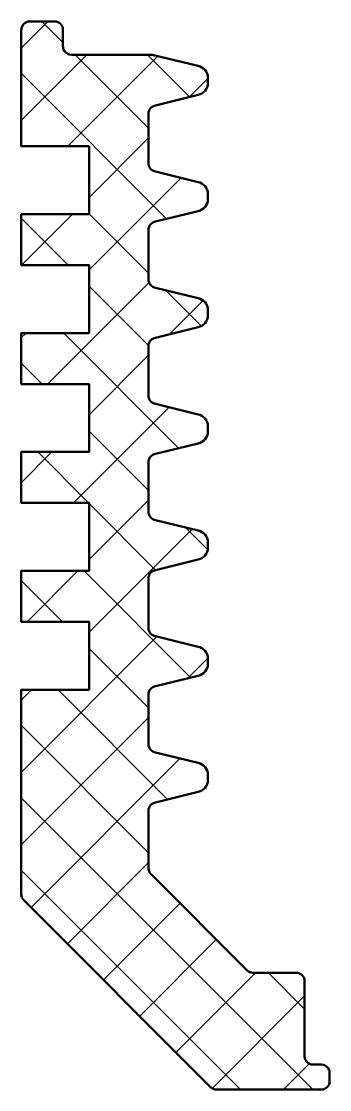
# Model space of a CAD drawing. Extents: x -27 to -8.8, y -3 to 59.9.
import ezdxf

# ---------------------------------------------------------------- set-up
doc = ezdxf.new("R2010")
doc.units = 0
for name, color, linetype, lineweight in [('0S-Alu contour', 7, 'Continuous', 50), ('0S-PT contour', 91, 'Continuous', 50), ('0S-PT hatch', 103, 'Continuous', 25)]:
    doc.layers.add(name, color=color, linetype=linetype, lineweight=lineweight)

# ---------------------------------------------------------------- blocks, each defined once
blk = doc.blocks.new('288429__158C6198_0007_4A9B_A10E_88A4DABE4152_')
at = {"layer": '0S-PT hatch'}
h = blk.add_hatch(dxfattribs=at)
h.set_pattern_fill('ANSI37', color=256, scale=0.95, angle=90, style=0)
edge = h.paths.add_edge_path()
edge.add_line((-26.98, 48.547), (-22.98, 48.547))
edge.add_line((-22.98, 48.547), (-22.98, 52.547))
edge.add_line((-22.98, 52.547), (-26.98, 52.547))
edge.add_line((-26.98, 52.547), (-26.98, 59.41))
edge.add_ellipse((-26.488, 59.41), major_axis=(-0.491, 0), ratio=1, start_angle=270, end_angle=360, ccw=False)
edge.add_line((-26.488, 59.902), (-25.014, 59.902))
edge.add_ellipse((-25.014, 59.41), major_axis=(-0.491, 0), ratio=1, start_angle=180, end_angle=270, ccw=False)
edge.add_line((-24.523, 59.41), (-24.523, 58.428))
edge.add_arc((-24.031, 58.428), 0.491, 180, 270)
edge.add_line((-24.031, 57.936), (-19.385, 57.936))
edge.add_ellipse((-19.385, 57.436), major_axis=(-0.5, 0), ratio=1, start_angle=256.63523, end_angle=270, ccw=False)
edge.add_line((-19.269, 57.923), (-16.558, 57.279))
edge.add_ellipse((-16.68, 56.589), major_axis=(-0.7, 0), ratio=1, start_angle=180, end_angle=260, ccw=False)
edge.add_line((-15.98, 56.589), (-15.98, 56.264))
edge.add_ellipse((-16.68, 56.264), major_axis=(-0.7, 0), ratio=1, start_angle=100, end_angle=180, ccw=False)
edge.add_line((-16.558, 55.575), (-19.066, 54.956))
edge.add_arc((-18.98, 54.464), 0.5, 100, 180)
edge.add_line((-19.48, 54.464), (-19.48, 51.55))
edge.add_arc((-18.98, 51.55), 0.5, 180, 260)
edge.add_line((-19.066, 51.057), (-16.558, 50.439))
edge.add_ellipse((-16.68, 49.749), major_axis=(-0.7, 0), ratio=1, start_angle=180, end_angle=260, ccw=False)
edge.add_line((-15.98, 49.749), (-15.98, 49.424))
edge.add_ellipse((-16.68, 49.424), major_axis=(-0.7, 0), ratio=1, start_angle=100, end_angle=180, ccw=False)
edge.add_line((-16.558, 48.735), (-19.066, 48.116))
edge.add_arc((-18.98, 47.624), 0.5, 100, 180)
edge.add_line((-19.48, 47.624), (-19.48, 44.71))
edge.add_arc((-18.98, 44.71), 0.5, 180, 260)
edge.add_line((-19.066, 44.217), (-16.558, 43.599))
edge.add_ellipse((-16.68, 42.909), major_axis=(-0.7, 0), ratio=1, start_angle=180, end_angle=260, ccw=False)
edge.add_line((-15.98, 42.909), (-15.98, 42.584))
edge.add_ellipse((-16.68, 42.584), major_axis=(-0.7, 0), ratio=1, start_angle=100, end_angle=180, ccw=False)
edge.add_line((-16.558, 41.895), (-19.066, 41.276))
edge.add_arc((-18.98, 40.784), 0.5, 100, 180)
edge.add_line((-19.48, 40.784), (-19.48, 37.87))
edge.add_arc((-18.98, 37.87), 0.5, 180, 260)
edge.add_line((-19.066, 37.377), (-16.558, 36.759))
edge.add_ellipse((-16.68, 36.069), major_axis=(-0.7, 0), ratio=1, start_angle=180, end_angle=260, ccw=False)
edge.add_line((-15.98, 36.069), (-15.98, 35.744))
edge.add_ellipse((-16.68, 35.744), major_axis=(-0.7, 0), ratio=1, start_angle=100, end_angle=180, ccw=False)
edge.add_line((-16.558, 35.055), (-19.066, 34.436))
edge.add_arc((-18.98, 33.944), 0.5, 100, 180)
edge.add_line((-19.48, 33.944), (-19.48, 31.03))
edge.add_arc((-18.98, 31.03), 0.5, 180, 260)
edge.add_line((-19.066, 30.537), (-16.558, 29.919))
edge.add_ellipse((-16.68, 29.229), major_axis=(-0.7, 0), ratio=1, start_angle=180, end_angle=260, ccw=False)
edge.add_line((-15.98, 29.229), (-15.98, 28.904))
edge.add_ellipse((-16.68, 28.904), major_axis=(-0.7, 0), ratio=1, start_angle=100, end_angle=180, ccw=False)
edge.add_line((-16.558, 28.215), (-19.066, 27.596))
edge.add_arc((-18.98, 27.104), 0.5, 100, 180)
edge.add_line((-19.48, 27.104), (-19.48, 24.19))
edge.add_arc((-18.98, 24.19), 0.5, 180, 260)
edge.add_line((-19.066, 23.697), (-16.558, 23.079))
edge.add_ellipse((-16.68, 22.389), major_axis=(-0.7, 0), ratio=1, start_angle=180, end_angle=260, ccw=False)
edge.add_line((-15.98, 22.389), (-15.98, 22.064))
edge.add_ellipse((-16.68, 22.064), major_axis=(-0.7, 0), ratio=1, start_angle=100, end_angle=180, ccw=False)
edge.add_line((-16.558, 21.375), (-19.066, 20.756))
edge.add_arc((-18.98, 20.264), 0.5, 100, 180)
edge.add_line((-19.48, 20.264), (-19.48, 17.35))
edge.add_arc((-18.98, 17.35), 0.5, 180, 260)
edge.add_line((-19.066, 16.857), (-16.558, 16.239))
edge.add_ellipse((-16.68, 15.549), major_axis=(-0.7, 0), ratio=1, start_angle=180, end_angle=260, ccw=False)
edge.add_line((-15.98, 15.549), (-15.98, 15.224))
edge.add_ellipse((-16.68, 15.224), major_axis=(-0.7, 0), ratio=1, start_angle=100, end_angle=180, ccw=False)
edge.add_line((-16.558, 14.535), (-19.066, 13.916))
edge.add_arc((-18.98, 13.424), 0.5, 100, 180)
edge.add_line((-19.48, 13.424), (-19.48, 10.046))
edge.add_arc((-18.98, 10.046), 0.5, 180, 225)
edge.add_line((-19.333, 9.693), (-13.667, 4.026))
edge.add_arc((-13.319, 4.374), 0.491, 225, 270)
edge.add_line((-13.319, 3.882), (-10.763, 3.882))
edge.add_ellipse((-10.763, 3.391), major_axis=(-0.491, 0), ratio=1, start_angle=180, end_angle=270, ccw=False)
edge.add_line((-10.272, 3.391), (-10.272, -1.032))
edge.add_arc((-9.781, -1.032), 0.491, 180, 270)
edge.add_line((-9.781, -1.523), (-9.289, -1.523))
edge.add_ellipse((-9.289, -2.015), major_axis=(-0.491, 0), ratio=1, start_angle=180, end_angle=270, ccw=False)
edge.add_line((-8.798, -2.015), (-8.798, -2.506))
edge.add_ellipse((-9.289, -2.506), major_axis=(-0.491, 0), ratio=1, start_angle=90, end_angle=180, ccw=False)
edge.add_line((-9.289, -2.997), (-15.474, -2.997))
edge.add_ellipse((-15.474, -2.506), major_axis=(-0.491, 0), ratio=1, start_angle=45, end_angle=90, ccw=False)
edge.add_line((-15.821, -2.854), (-26.833, 8.158))
edge.add_ellipse((-26.48, 8.512), major_axis=(-0.5, 0), ratio=1, start_angle=0, end_angle=45, ccw=False)
edge.add_line((-26.98, 8.512), (-26.98, 20.547))
edge.add_line((-26.98, 20.547), (-22.98, 20.547))
edge.add_line((-22.98, 20.547), (-22.98, 24.547))
edge.add_line((-22.98, 24.547), (-26.98, 24.547))
edge.add_line((-26.98, 24.547), (-26.98, 27.547))
edge.add_line((-26.98, 27.547), (-22.98, 27.547))
edge.add_line((-22.98, 27.547), (-22.98, 31.547))
edge.add_line((-22.98, 31.547), (-26.98, 31.547))
edge.add_line((-26.98, 31.547), (-26.98, 34.547))
edge.add_line((-26.98, 34.547), (-22.98, 34.547))
edge.add_line((-22.98, 34.547), (-22.98, 38.547))
edge.add_line((-22.98, 38.547), (-26.98, 38.547))
edge.add_line((-26.98, 38.547), (-26.98, 41.547))
edge.add_line((-26.98, 41.547), (-22.98, 41.547))
edge.add_line((-22.98, 41.547), (-22.98, 45.547))
edge.add_line((-22.98, 45.547), (-26.98, 45.547))
edge.add_line((-26.98, 45.547), (-26.98, 48.547))
at = {"layer": '0S-PT contour', "color": 7}
for points in [[(-26.488, 59.902), (-25.014, 59.902)], [(-26.98, 48.547), (-22.98, 48.547), (-22.98, 52.547), (-26.98, 52.547), (-26.98, 59.41)], [(-24.523, 59.41), (-24.523, 58.428)], [(-24.031, 57.936), (-19.385, 57.936)], [(-19.269, 57.923), (-16.558, 57.279)], [(-15.98, 56.589), (-15.98, 56.264)], [(-16.558, 55.575), (-19.066, 54.956)], [(-19.48, 54.464), (-19.48, 51.55)], [(-19.066, 51.057), (-16.558, 50.439)], [(-15.98, 49.749), (-15.98, 49.424)], [(-26.98, 8.512), (-26.98, 20.547), (-22.98, 20.547), (-22.98, 24.547), (-26.98, 24.547), (-26.98, 27.547), (-22.98, 27.547), (-22.98, 31.547), (-26.98, 31.547), (-26.98, 34.547), (-22.98, 34.547), (-22.98, 38.547), (-26.98, 38.547), (-26.98, 41.547), (-22.98, 41.547), (-22.98, 45.547), (-26.98, 45.547), (-26.98, 48.547)], [(-16.558, 48.735), (-19.066, 48.116)], [(-19.48, 47.624), (-19.48, 44.71)], [(-19.066, 44.217), (-16.558, 43.599)], [(-15.98, 42.909), (-15.98, 42.584)], [(-16.558, 41.895), (-19.066, 41.276)], [(-19.48, 40.784), (-19.48, 37.87)], [(-19.066, 37.377), (-16.558, 36.759)], [(-15.98, 36.069), (-15.98, 35.744)], [(-16.558, 35.055), (-19.066, 34.436)], [(-19.48, 33.944), (-19.48, 31.03)], [(-19.066, 30.537), (-16.558, 29.919)], [(-15.98, 29.229), (-15.98, 28.904)], [(-16.558, 28.215), (-19.066, 27.596)], [(-19.48, 27.104), (-19.48, 24.19)], [(-19.066, 23.697), (-16.558, 23.079)], [(-15.98, 22.389), (-15.98, 22.064)], [(-16.558, 21.375), (-19.066, 20.756)], [(-19.48, 20.264), (-19.48, 17.35)], [(-19.066, 16.857), (-16.558, 16.239)], [(-15.98, 15.549), (-15.98, 15.224)], [(-16.558, 14.535), (-19.066, 13.916)], [(-19.48, 13.424), (-19.48, 10.046)], [(-19.333, 9.693), (-13.667, 4.026)], [(-15.821, -2.854), (-26.833, 8.158)], [(-13.319, 3.882), (-10.763, 3.882)], [(-10.272, 3.391), (-10.272, -1.032)], [(-9.781, -1.523), (-9.289, -1.523)], [(-8.798, -2.015), (-8.798, -2.506)], [(-9.289, -2.997), (-15.474, -2.997)]]:
    blk.add_lwpolyline(points, dxfattribs=at)
at = {"layer": '0S-PT contour', "color": 7, "extrusion": (0, 0, -1)}
for centre, radius, start, end in [((26.488, 59.41), 0.491, 0, 90), ((25.014, 59.41), 0.491, 90, 180), ((19.385, 57.436), 0.5, 90, 103.36477), ((16.68, 56.589), 0.7, 100, 180), ((16.68, 56.264), 0.7, 180, 260), ((16.68, 49.749), 0.7, 100, 180), ((16.68, 49.424), 0.7, 180, 260), ((16.68, 42.909), 0.7, 100, 180), ((16.68, 42.584), 0.7, 180, 260), ((16.68, 36.069), 0.7, 100, 180), ((16.68, 35.744), 0.7, 180, 260), ((16.68, 29.229), 0.7, 100, 180), ((16.68, 28.904), 0.7, 180, 260), ((16.68, 22.389), 0.7, 100, 180), ((16.68, 22.064), 0.7, 180, 260), ((16.68, 15.549), 0.7, 100, 180), ((16.68, 15.224), 0.7, 180, 260), ((26.48, 8.512), 0.5, 315, 0), ((10.763, 3.391), 0.491, 90, 180), ((9.289, -2.015), 0.491, 90, 180), ((9.289, -2.506), 0.491, 180, 270), ((15.474, -2.506), 0.491, 270, 315)]:
    blk.add_arc(centre, radius, start, end, dxfattribs=at)
at = {"layer": '0S-PT contour', "color": 7}
for centre, radius, start, end in [((-24.031, 58.428), 0.491, 180, 270), ((-18.98, 54.464), 0.5, 100, 180), ((-18.98, 51.55), 0.5, 180, 260), ((-18.98, 47.624), 0.5, 100, 180), ((-18.98, 44.71), 0.5, 180, 260), ((-18.98, 40.784), 0.5, 100, 180), ((-18.98, 37.87), 0.5, 180, 260), ((-18.98, 33.944), 0.5, 100, 180), ((-18.98, 31.03), 0.5, 180, 260), ((-18.98, 27.104), 0.5, 100, 180), ((-18.98, 24.19), 0.5, 180, 260), ((-18.98, 20.264), 0.5, 100, 180), ((-18.98, 17.35), 0.5, 180, 260), ((-18.98, 13.424), 0.5, 100, 180), ((-18.98, 10.046), 0.5, 180, 225), ((-13.319, 4.374), 0.491, 225, 270), ((-9.781, -1.032), 0.491, 180, 270)]:
    blk.add_arc(centre, radius, start, end, dxfattribs=at)
blk = doc.blocks.new('288429__5B81320C_7F2E_42E2_866F_EDEB1673AF03_')
at = {"layer": '0S-PT contour', "color": 7}
blk.add_blockref('288429__158C6198_0007_4A9B_A10E_88A4DABE4152_', (0, 0), dxfattribs=at)

msp = doc.modelspace()

# ---------------------------------------------------------------- block references
at = {"layer": '0S-Alu contour', "color": 7}
msp.add_blockref('288429__5B81320C_7F2E_42E2_866F_EDEB1673AF03_', (0, 0), dxfattribs=at)

doc.saveas('drawing.dxf')
